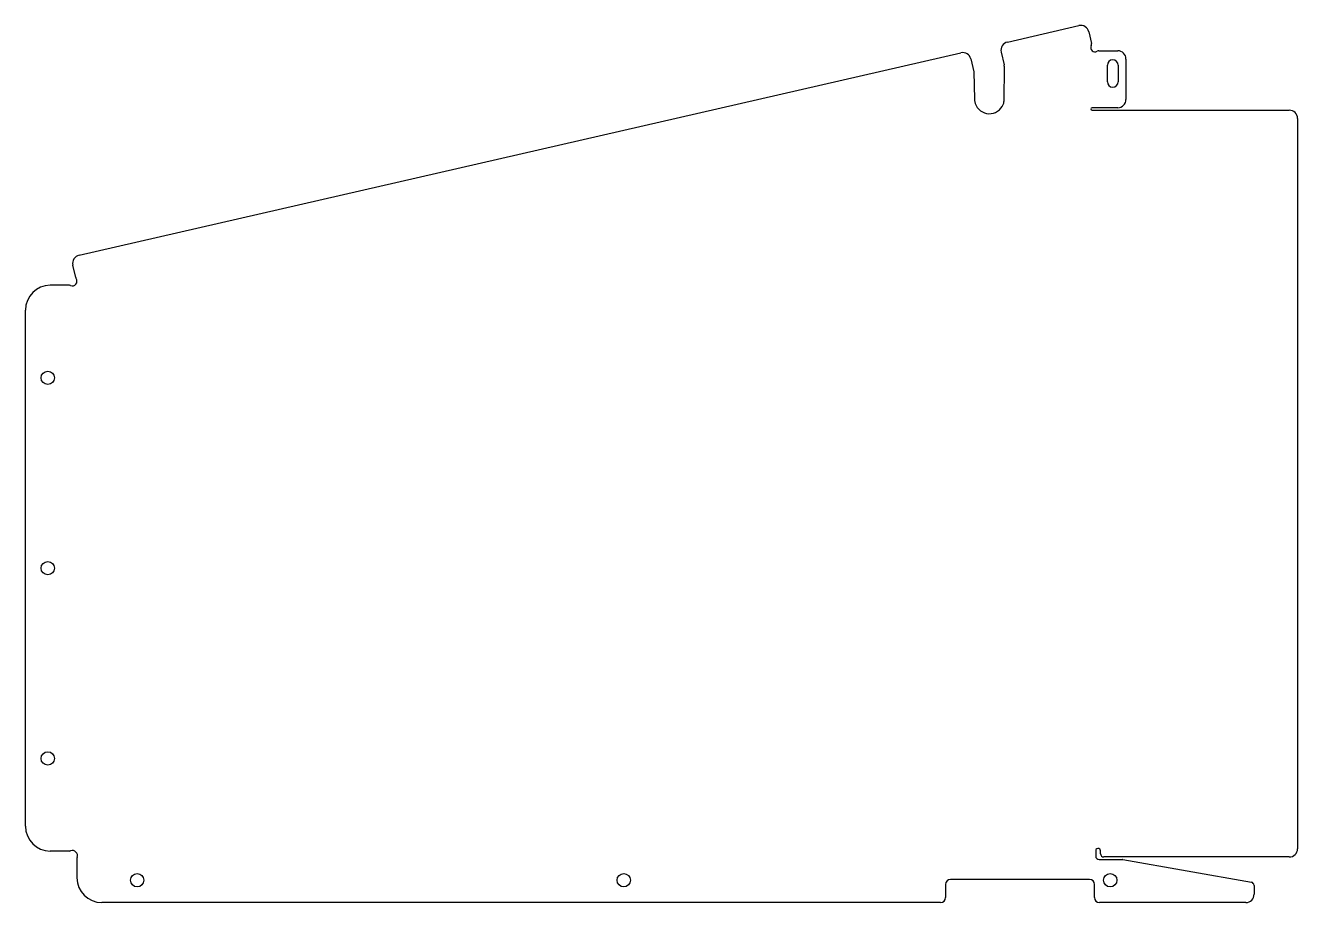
# Model space of a CAD drawing. Header units: millimetres. Extents: x -28 to 741, y -28 to 503.
import ezdxf

# ---------------------------------------------------------------- set-up
doc = ezdxf.new("R2010")
doc.units = ezdxf.units.MM

msp = doc.modelspace()

# ---------------------------------------------------------------- linework, layer by layer
at = {"color": 7, "linetype": 'Continuous', "lineweight": 25}
for p, q in [((565.84, 492.45), (609.1, 502.38)), ((615.09, 498.63), (616.68, 491.68)), ((4.88, 363.61), (537.76, 486)), ((562.09, 486.46), (563.88, 478.66)), ((621.21, 487.23), (632.53, 487.23)), ((543.75, 482.24), (545.54, 474.45)), ((563.97, 478.06), (563.88, 478.66)), ((564.03, 477.41), (563.97, 478.06)), ((564.05, 476.29), (564.03, 477.41)), ((626.28, 468.5), (626.28, 478.5)), ((632.78, 478.5), (632.78, 468.5)), ((637.53, 482.23), (637.53, 457.81)), ((545.54, 474.45), (546, 457.87)), ((564, 458.14), (564.05, 476.29)), ((632.53, 452.81), (617, 452.81)), ((617, 451.31), (736.2, 451.31)), ((741.2, 446.31), (741.2, 5)), ((2.82, 350.24), (1.12, 357.61)), ((-0.97, 345.49), (-12.53, 345.49)), ((-27.53, 18.62), (-27.53, 330.49)), ((-0.92, 3.62), (-12.53, 3.62)), ((619.23, 3.75), (619.23, 0.47)), ((622.12, 2), (622.12, 3.75)), ((736.2, 0), (624.12, 0)), ((3.62, -0.92), (3.62, -12.53)), ((621.23, -1.53), (635.37, -1.53)), ((635.71, -1.56), (713.29, -15.24)), ((615.5, -13.53), (531.5, -13.53)), ((528.5, -16.53), (528.5, -24.53)), ((618.5, -24.53), (618.5, -16.53)), ((714.94, -17.21), (714.94, -22.53)), ((525.5, -27.53), (18.62, -27.53)), ((709.94, -27.53), (621.5, -27.53))]:
    msp.add_line(p, q, dxfattribs=at)
for centre, radius in [((-14.03, 289.55), 4.02), ((-14.03, 174.55), 4.03), ((-14.03, 59.55), 4.03), ((40, -14.03), 4.02), ((334, -14.03), 4.02), ((628, -14.03), 4.02)]:
    msp.add_circle(centre, radius, dxfattribs=at)
for centre, radius, start, end in [((610.22, 497.51), 5, 12.93521, 102.93521), ((566.96, 487.58), 5, 102.93521, 192.93521), ((538.88, 481.13), 5, 12.93521, 102.93521), ((618.77, 489.09), 2.57, 152.00926, 302.27865), ((614.74, 491.24), 2, 332.00926, 12.93521), ((621.21, 485.23), 2, 90, 122.27865), ((632.53, 482.23), 5, 360, 90), ((629.53, 478.5), 3.25, 360, 180), ((629.53, 468.5), 3.25, 180, 0), ((555, 458.14), 9, 197.92805, 338.39041), ((555, 458.14), 9, 343.79281, 360), ((632.53, 457.81), 5, 270, 360), ((617, 452.06), 0.75, 90, 270), ((736.2, 446.31), 5, 0, 90), ((6, 358.73), 5, 102.93521, 192.93521), ((0.8, 347.96), 2.81, 248.4254, 34.50981), ((4.77, 350.69), 2, 192.93521, 214.50981), ((-12.53, 330.49), 15, 90, 180), ((-0.97, 343.49), 2, 68.4254, 90), ((-12.53, 18.62), 15, 180, 270), ((-0.92, 5.62), 2, 270, 289.50722), ((0.79, 0.79), 3.13, 340.49278, 109.50722), ((620.68, 3.75), 1.45, 67.49329, 180), ((621.23, 0.47), 2, 180, 270), ((622.18, 6.18), 1.45, 229.13325, 247.49329), ((620.68, 3.75), 1.45, 360, 49.13325), ((624.12, 2), 2, 180, 270), ((736.2, 5), 5, 270, 0), ((5.62, -0.92), 2, 160.49278, 180), ((635.37, -3.53), 2, 80, 90), ((18.62, -12.53), 15, 180, 270), ((531.5, -16.53), 3, 90, 180), ((615.5, -16.53), 3, 0, 90), ((712.94, -17.21), 2, 0, 80), ((709.94, -22.53), 5, 270, 0), ((525.5, -24.53), 3, 270, 360), ((621.5, -24.53), 3, 180, 270)]:
    msp.add_arc(centre, radius, start, end, dxfattribs=at)
for points in [[(546, 457.87), (546.02, 457.59), (546.05, 457.02), (546.2, 456.18), (546.35, 455.64), (546.44, 455.37)], [(563.37, 454.82), (563.47, 455.09), (563.56, 455.35), (563.64, 455.63)]]:
    msp.add_open_spline(points, degree=3, dxfattribs=at)

doc.saveas('drawing.dxf')
